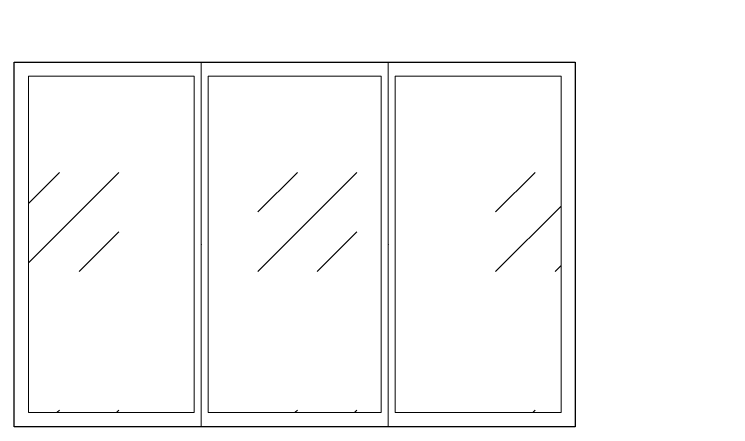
# Model space of a CAD drawing. Header units: metres. Extents: x 0 to 4415, y 1197 to 2590.
# Drawn here: x 1847.307 to 1849.861, y 1203.988 to 1205.459 of the extents above; entities that cross this region are included whole.
import ezdxf

# ---------------------------------------------------------------- set-up
doc = ezdxf.new("R2010")
doc.units = ezdxf.units.M
doc.linetypes.add('CONTINU', pattern=[0])
for name, color, linetype, lineweight in [('00-Menuiserie', 152, 'CONTINU', 5), ('façade 03', 33, 'Continuous', 25), ('gris', 251, 'Continuous', 9)]:
    doc.layers.add(name, color=color, linetype=linetype, lineweight=lineweight)

msp = doc.modelspace()

# ---------------------------------------------------------------- hatches: boundary and pattern name
at = {"layer": '00-Menuiserie', "true_color": 0x4ab495}
h = msp.add_hatch(dxfattribs=at)
h.set_pattern_fill('GOST_GLASS', color=135, scale=0.1)
h.set_pattern_definition([(45, (493.07473, -69.94784), (0.84852814, -9e-17), [0.5, -0.7]), (45, (493.28686, -69.94784), (0.84852814, -9e-17), [0.2, -1]), (45, (493.07473, -69.7357), (0.84852814, -9e-17), [0.2, -1])])
h.paths.add_polyline_path([(1847.9444, 1211.8382), (1847.3527, 1211.8382), (1847.3527, 1210.6382), (1847.9444, 1210.6382)])
h.paths.add_polyline_path([(1848.611, 1211.8382), (1847.9944, 1211.8382), (1847.9944, 1210.6382), (1848.611, 1210.6382)])
h.paths.add_polyline_path([(1849.2527, 1211.8382), (1848.661, 1211.8382), (1848.661, 1210.6382), (1849.2527, 1210.6382)])
h.paths.add_polyline_path([(1847.9444, 1208.5382), (1847.3527, 1208.5382), (1847.3527, 1207.3382), (1847.9444, 1207.3382)])
h.paths.add_polyline_path([(1848.611, 1208.5382), (1847.9944, 1208.5382), (1847.9944, 1207.3382), (1848.611, 1207.3382)])
h.paths.add_polyline_path([(1849.2527, 1208.5382), (1848.661, 1208.5382), (1848.661, 1207.3382), (1849.2527, 1207.3382)])
h.paths.add_polyline_path([(1847.9484, 1205.2382), (1847.3567, 1205.2382), (1847.3567, 1204.0382), (1847.9484, 1204.0382)])
h.paths.add_polyline_path([(1848.615, 1205.2382), (1847.9984, 1205.2382), (1847.9984, 1204.0382), (1848.615, 1204.0382)])
h.paths.add_polyline_path([(1849.2567, 1205.2382), (1848.665, 1205.2382), (1848.665, 1204.0382), (1849.2567, 1204.0382)])
h.paths.add_polyline_path([(1853.2745, 1205.2382), (1852.6765, 1205.2382), (1852.6765, 1204.0382), (1853.2745, 1204.0382)])
h.paths.add_polyline_path([(1852.5765, 1205.2382), (1851.9785, 1205.2382), (1851.9785, 1204.0382), (1852.5765, 1204.0382)])
h.paths.add_polyline_path([(1852.5805, 1208.5382), (1851.9825, 1208.5382), (1851.9825, 1207.3382), (1852.5805, 1207.3382)])
h.paths.add_polyline_path([(1853.2785, 1208.5382), (1852.6805, 1208.5382), (1852.6805, 1207.3382), (1853.2785, 1207.3382)])
h.paths.add_polyline_path([(1852.5805, 1211.8382), (1851.9825, 1211.8382), (1851.9825, 1210.6382), (1852.5805, 1210.6382)])
h.paths.add_polyline_path([(1853.2785, 1211.8382), (1852.6805, 1211.8382), (1852.6805, 1210.6382), (1853.2785, 1210.6382)])

# ---------------------------------------------------------------- linework, layer by layer
at = {"layer": '00-Menuiserie'}
for p in [(1847.9734, 1204.6382), (1848.64, 1204.6382)]:
    msp.add_point(p, dxfattribs=at)
at = {"layer": 'façade 03'}
msp.add_lwpolyline([(1847.3067, 1205.2882), (1849.3067, 1205.2882), (1849.3067, 1203.9882), (1847.3067, 1203.9882)], close=True, dxfattribs=at)
at = {"layer": 'gris'}
for p, q in [((1847.9734, 1204.6382), (1847.9734, 1205.2882)), ((1847.9734, 1205.2882), (1847.9734, 1203.9882)), ((1848.64, 1204.6382), (1848.64, 1205.2882)), ((1848.64, 1205.2882), (1848.64, 1203.9882))]:
    msp.add_line(p, q, dxfattribs=at)
for points in [[(1847.3067, 1203.9882), (1847.9734, 1203.9882), (1847.9734, 1205.2882), (1847.3067, 1205.2882)], [(1848.64, 1205.2882), (1849.3067, 1205.2882), (1849.3067, 1203.9882), (1848.64, 1203.9882)], [(1847.3567, 1204.0382), (1847.9484, 1204.0382), (1847.9484, 1205.2382), (1847.3567, 1205.2382)], [(1847.9984, 1205.2382), (1848.615, 1205.2382), (1848.615, 1204.0382), (1847.9984, 1204.0382)], [(1848.665, 1205.2382), (1849.2567, 1205.2382), (1849.2567, 1204.0382), (1848.665, 1204.0382)]]:
    msp.add_lwpolyline(points, close=True, dxfattribs=at)

doc.saveas('drawing.dxf')
